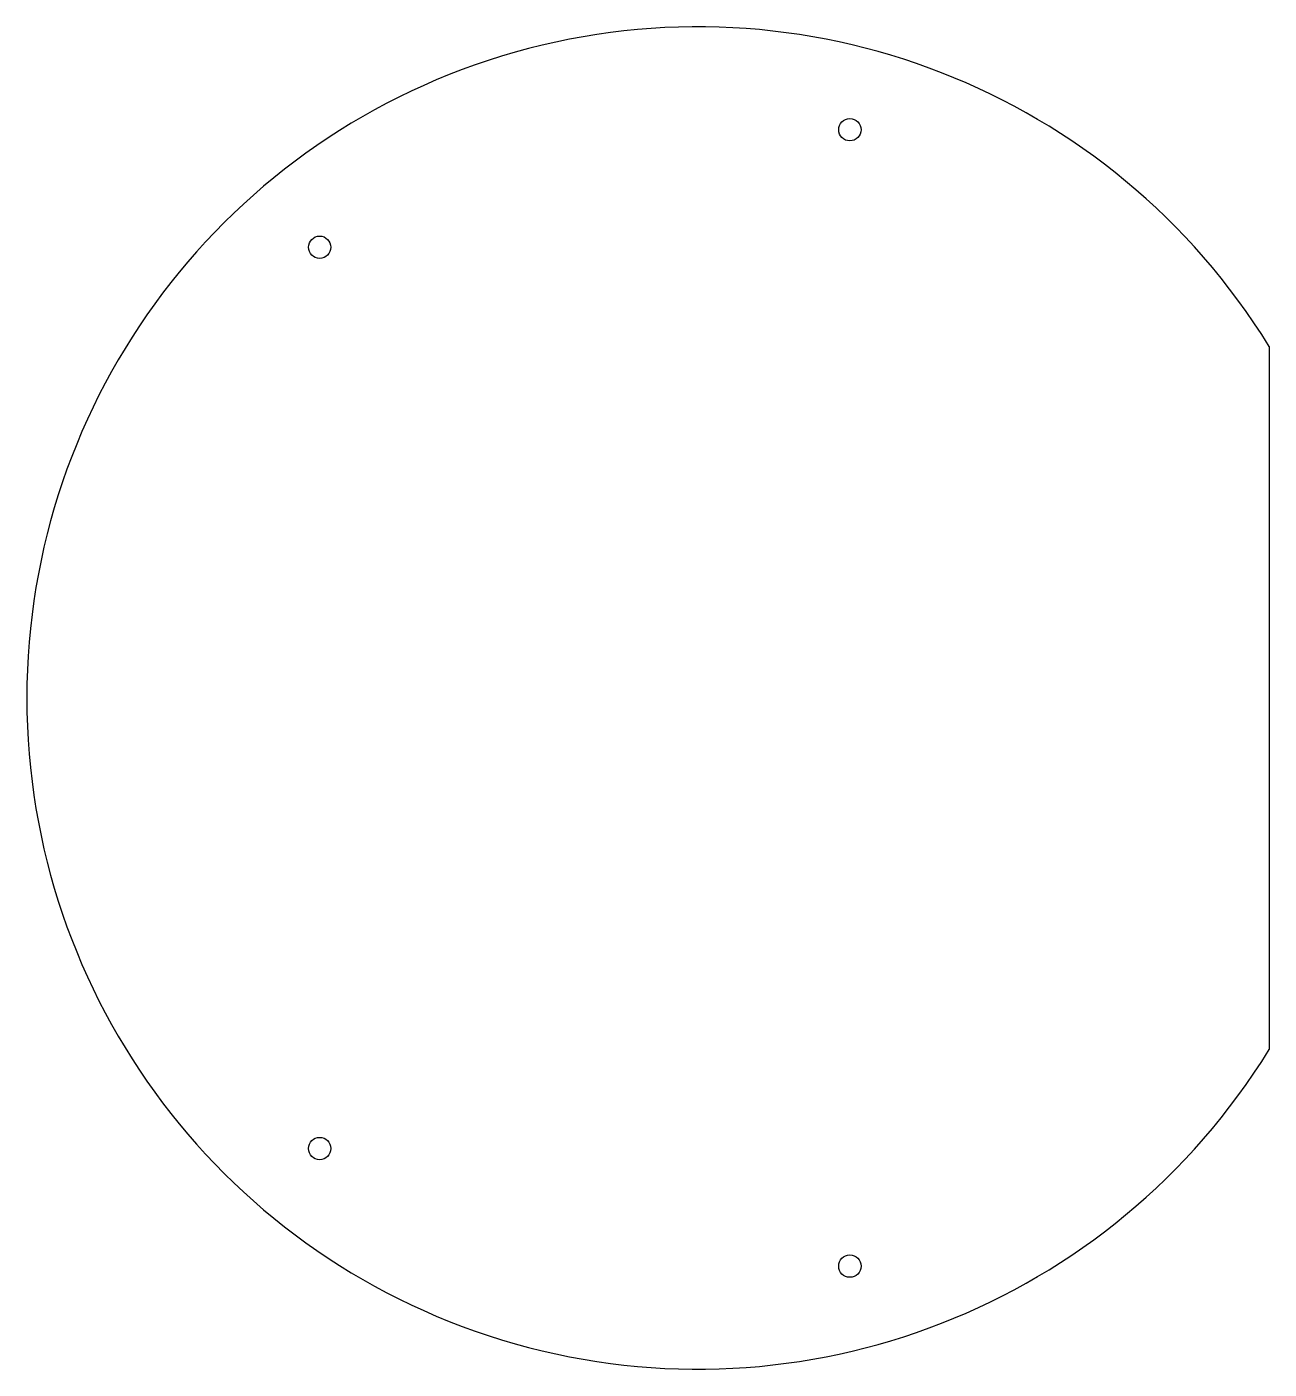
# Model space of a CAD drawing. Header units: millimetres. Extents: x -135 to 115, y -135 to 135.
import ezdxf

# ---------------------------------------------------------------- set-up
doc = ezdxf.new("R2010")
doc.units = ezdxf.units.MM

msp = doc.modelspace()

# ---------------------------------------------------------------- linework, layer by layer
at = {"color": 7, "linetype": 'Continuous', "lineweight": 25}
msp.add_line((115, 70.71), (115, -70.71), dxfattribs=at)
for centre in [(30.63, 114.31), (-76.07, 90.66), (-76.07, -90.63), (30.63, -114.28)]:
    msp.add_circle(centre, 2.25, dxfattribs=at)
msp.add_arc((0, 0), 135, 31.5863, 328.4137, dxfattribs=at)

doc.saveas('drawing.dxf')
